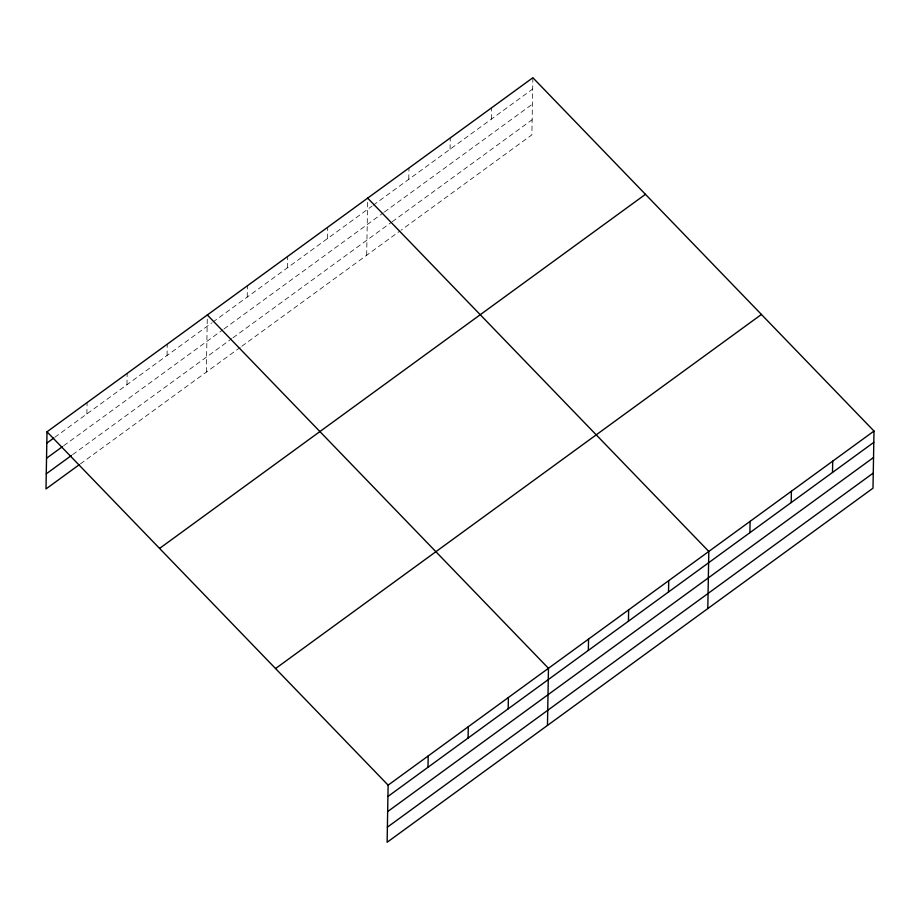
<?xml version="1.0" encoding="UTF-8"?>
<svg xmlns="http://www.w3.org/2000/svg" width="920" height="920" viewBox="0 0 920 920"><rect width="100%" height="100%" fill="white"/><g stroke="black" fill="none" stroke-linecap="round" stroke-linejoin="round"><path stroke-width="0.69" stroke-dasharray="4.6 3.45" d="M86.882 413.919L87.078 402.603M126.971 384.709L127.167 373.393M167.049 355.488L167.256 344.183M206.344 372.094L207.31 316.376M247.227 297.068L247.422 285.752M287.305 267.858L287.511 256.542M327.393 238.636L327.589 227.332M366.678 255.242L367.678 198.122M408.779 179.331L408.974 168.015M450.075 149.236L450.271 137.919M491.372 119.14L491.579 107.824M532.875 77.728L531.875 134.849L401.097 230.161M54.82 437.287L211.715 322.943M212.865 322.103L372.071 206.08M373.209 205.252L532.68 89.033M63.71 445.728L222.904 329.716M224.054 328.877L383.272 212.842M384.422 212.002L532.415 104.155M72.611 454.629L231.794 338.617M232.944 337.778L391.034 222.571M392.184 221.731L532.139 119.738M80.362 463.91L240.695 347.058M241.845 346.219L399.947 231"/><path stroke-width="1.38" d="M47 431.813L388.125 785.151L387.124 842.271L872.999 488.186L874 431.054L532.875 77.728L47 431.813L46 488.945L79.212 464.738M428.007 767.245L428.202 755.941M468.096 738.035L468.291 726.719M508.185 708.825L508.38 697.509M547.469 725.42L548.458 668.299L207.333 314.962M588.351 650.394L588.547 639.089M628.44 621.184L628.636 609.868M668.518 591.974L668.713 580.658M707.802 608.568L708.803 551.448L367.678 198.122M749.904 532.668L750.099 521.352M791.2 502.561L791.395 491.257M832.508 472.466L832.703 461.15M46.805 443.129L53.67 438.127M46.54 458.252L62.571 446.568M46.264 473.823L71.461 455.469M159.574 548.412L645.449 194.327M275.551 668.553L761.426 314.456M388.125 785.151L874 431.054M387.929 796.467L873.804 442.37M387.665 811.578L873.54 457.493M387.389 827.16L873.264 473.064"/></g></svg>
